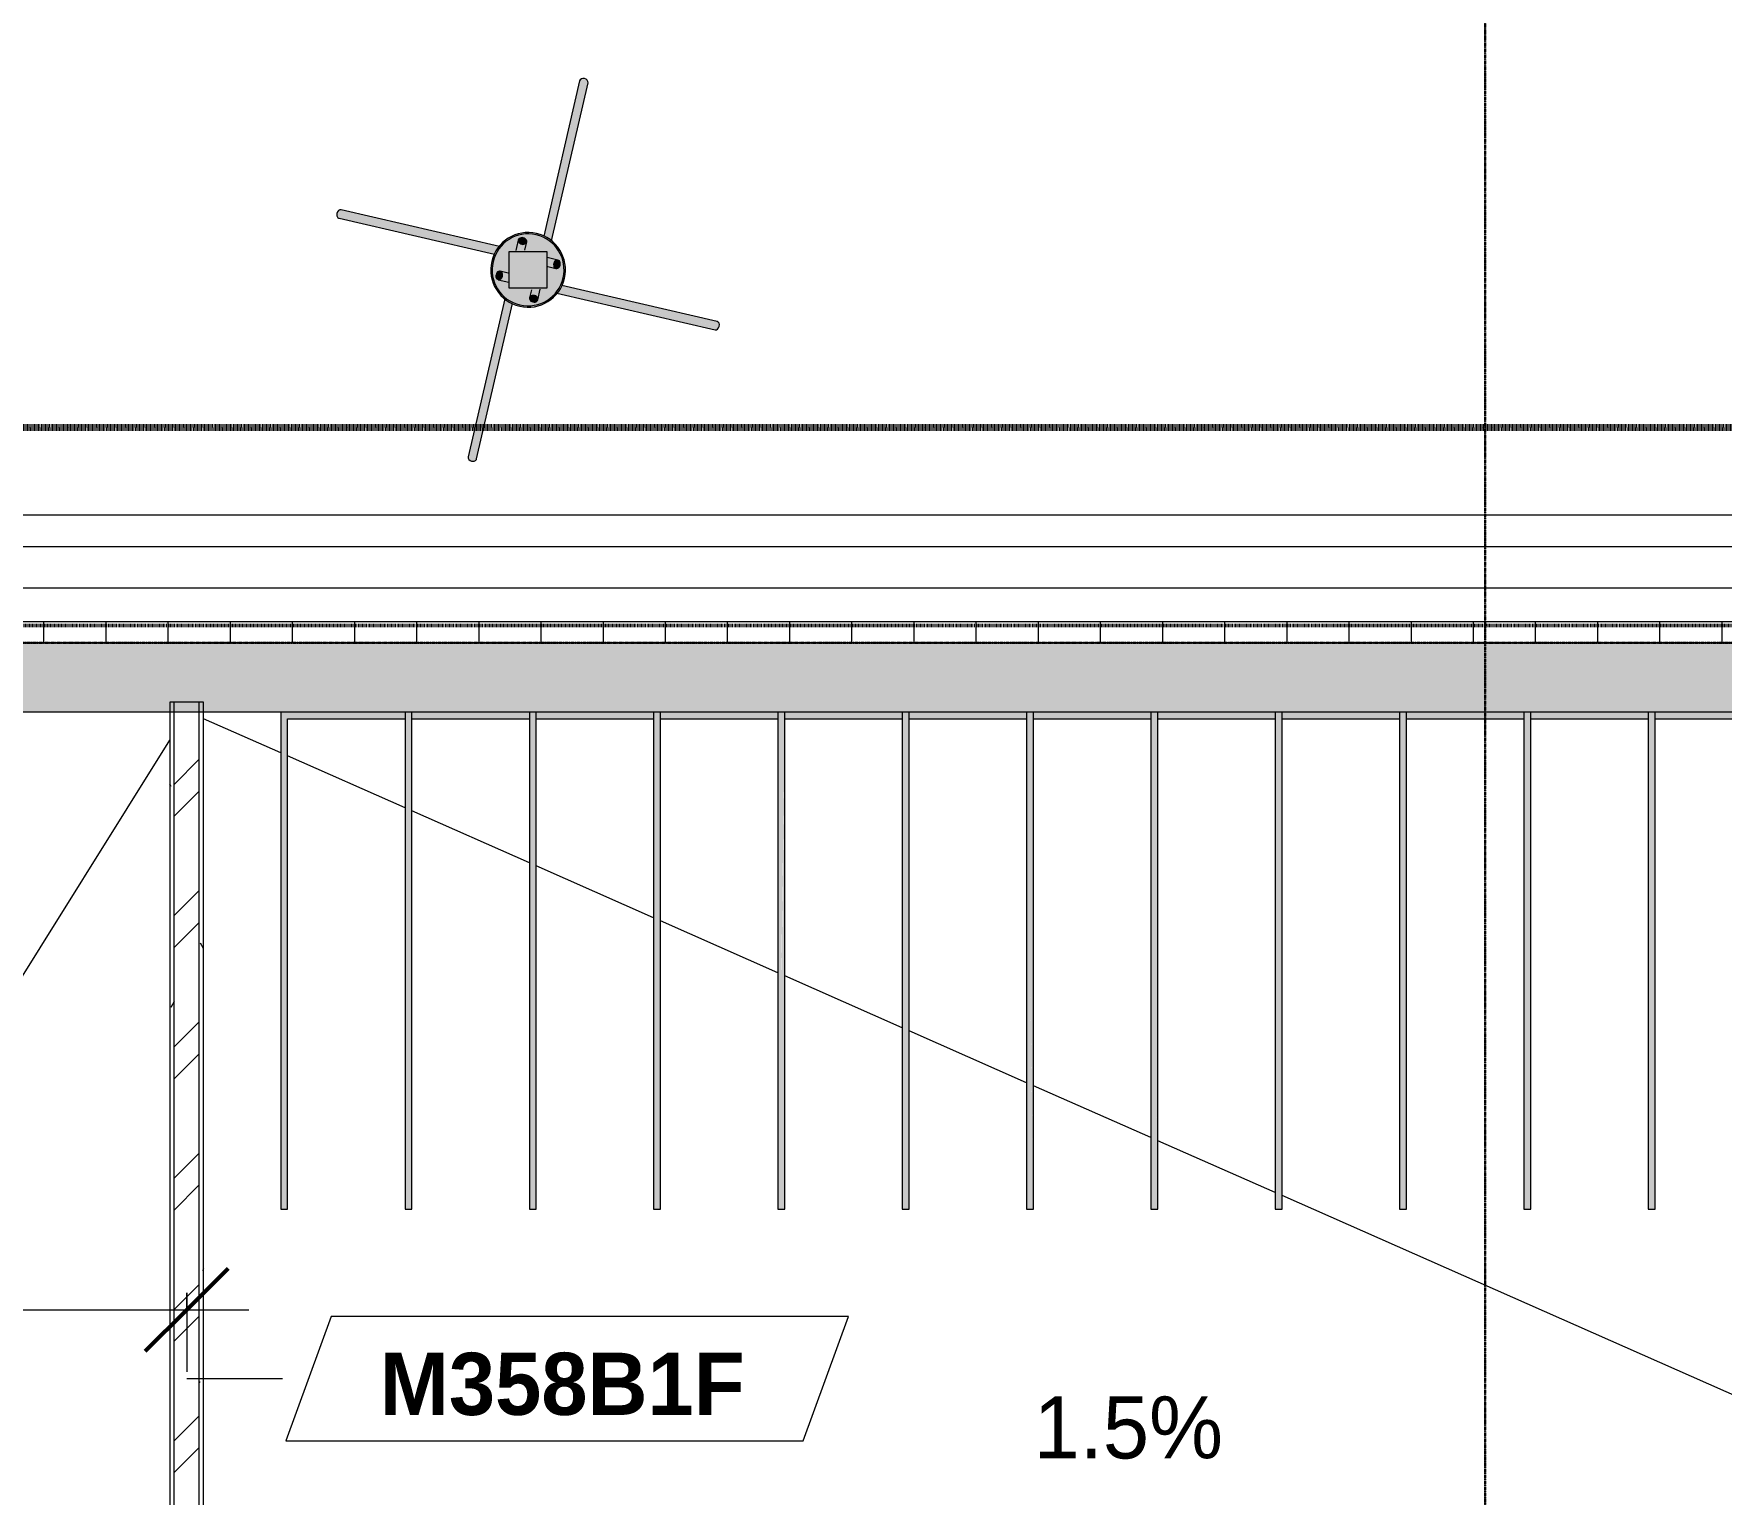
# Model space of a CAD drawing. Header units: inches. Extents: x -4218 to -1814, y 9767 to 12426.
# Drawn here: x -3691.5 to -3447.1, y 11963.9 to 12175.4 of the extents above; entities that cross this region are included whole.
import ezdxf

# ---------------------------------------------------------------- set-up
doc = ezdxf.new("R2010")
doc.units = ezdxf.units.IN
doc.header["$MEASUREMENT"] = 0
for name, pattern in [('Dash 1_16_', [0.125, 0.0625, -0.0625]), ('Double Dash 3_8_', [1, 0.375, -0.125, 0.125, -0.125, 0.125, -0.125]), ('Grid Line 1_2_', [0.875, 0.5, -0.125, 0.125, -0.125]), ('Grid Line 1_2__2_', [0.875, 0.5, -0.125, 0.125, -0.125])]:
    doc.linetypes.add(name, pattern=pattern)
for name, color, linetype, lineweight in [('0-1', 7, 'Continuous', 5), ('0-2', 7, 'Continuous', 9), ('0-3', 170, 'Double Dash 3_8_', 50), ('0-5', 55, 'Continuous', 9), ('A-ANNO-DIMS', 211, 'Continuous', 9), ('A-ANNO-DIMS-1', 211, 'Continuous', 30), ('A-ANNO-DIMS-96', 211, 'Continuous', 9), ('A-FLOR-1', 9, 'Continuous', 13), ('A-GENM', 5, 'Continuous', 9), ('A-WALL', 113, 'Continuous', 13), ('A-WALL-IDEN', 211, 'Continuous', 9), ('A-WALL-PATT-1', 53, 'Continuous', 9), ('A-WALL-PATT-2', 55, 'Continuous', 9), ('A-WALL-PATT-5', 111, 'Continuous', 9), ('C-PROP-LINE-2', 170, 'Dash 1_16_', 50), ('G-ANNO-DIMS', 111, 'Continuous', 9), ('I-WALL-3', 2, 'Continuous', 9), ('S-FNDN-5', 7, 'Continuous', 9), ('S-FNDN-7', 31, 'Continuous', 9), ('S-GRID-1', 1, 'Grid Line 1_2_', 9), ('S-GRID-2', 1, 'Grid Line 1_2__2_', 30)]:
    doc.layers.add(name, color=color, linetype=linetype, lineweight=lineweight)
doc.styles.add('Century Gothic', font='ufonts.com_century-gothic.ttf', dxfattribs={"height": 9})
doc.styles.add('Century Gothic_B', font='GOTHICB.TTF', dxfattribs={"height": 9})
doc.dimstyles.new('OD__1_16__Tol__', dxfattribs={"dimscale": 12, "dimtxt": 9.397514, "dimasz": 1, "dimexe": 0.75, "dimexo": 0.5, "dimgap": 0.125, "dimtad": 1, "dimdec": 4, "dimrnd": 0.0625, "dimzin": 3, "dimdsep": 46, "dimlunit": 4, "dimtxsty": 'Century Gothic_B', "dimblk1": 'OBLIQUE', "dimblk2": 'OBLIQUE', "dimsah": 1, "dimcen": 0.09, "dimdle": 0.75, "dimazin": 0, "dimtfac": 1, "dimtdec": 4, "dimtix": 1, "dimtmove": 0, "dimatfit": 3, "dimfxl": 1, "dimtvp": 1, "dimtfill": 1, "dimfrac": 2, "dimtolj": 1, "dimtzin": 0, "dimlwd": 30, "dimlwe": 30, "dimarcsym": 2})
doc.dimstyles.new('OD___00_FT_', dxfattribs={"dimscale": 12, "dimtxt": 9.397514, "dimasz": 1, "dimexe": 0.75, "dimexo": 0.5, "dimgap": 0.125, "dimtad": 1, "dimlfac": 0.083333, "dimrnd": 0.01, "dimzin": 0, "dimdsep": 46, "dimtxsty": 'Century Gothic', "dimblk1": 'OBLIQUE', "dimblk2": 'OBLIQUE', "dimsah": 1, "dimcen": 0.09, "dimdle": 0.75, "dimazin": 0, "dimtfac": 1, "dimtdec": 4, "dimtix": 1, "dimtmove": 0, "dimatfit": 3, "dimfxl": 1, "dimtvp": 1, "dimtfill": 1, "dimtolj": 1, "dimtzin": 0, "dimarcsym": 2})
pattern_1 = [(0, (0, 0), (30.72, 7.68), [1.267, -21.773, 1.267, -21.773, -122.88]), (0, (0, 0), (30.72, 7.68), [-46.08, 1.267, -44.813, 1.267, -21.773, -53.76]), (0, (0, 0), (30.72, 7.68), [-115.2, 1.267, -14.093, 1.267, -37.133]), (120, (11.52, 3.84), (-22.011075, 22.7643004), [1.267, -21.773, 1.267, -21.773, -122.88]), (120, (11.52, 3.84), (-22.011075, 22.7643004), [-46.08, 1.267, -44.813, 1.267, -21.773, -53.76]), (120, (11.52, 3.84), (-22.011075, 22.7643004), [-115.2, 1.267, -14.093, 1.267, -37.133]), (240, (15.36, 19.2), (-8.708925, -30.4443004), [1.267, -21.773, 1.267, -21.773, -122.88]), (240, (15.36, 19.2), (-8.708925, -30.4443004), [-46.08, 1.267, -44.813, 1.267, -21.773, -53.76]), (240, (15.36, 19.2), (-8.708925, -30.4443004), [-115.2, 1.267, -14.093, 1.267, -37.133])]

# ---------------------------------------------------------------- blocks, each defined once
blk = doc.blocks.new('Basic Wall _ 3_ XPS - ___-2578962-FLOOR PLAN - BASEMENT')
at = {"layer": 'S-FNDN-5'}
for p, q in [((-3847.82, 12105.69), (-3144.32, 12105.69)), ((-3843.24, 12101.1), (-3144.32, 12101.1)), ((-3837.27, 12095.13), (-3144.32, 12095.13))]:
    blk.add_line(p, q, dxfattribs=at)
blk = doc.blocks.new('Family - ___-2835860-FLOOR PLAN - BASEMENT')
at = {"layer": 'C-PROP-LINE-2'}
blk.add_line((-2638.11, 12118.09), (-3860.72, 12118.09), dxfattribs=at)
blk = doc.blocks.new('Family - ___-2835903-FLOOR PLAN - BASEMENT')
at = {"layer": 'C-PROP-LINE-2'}
blk.add_line((-2096.82, 12089.69), (-3831.82, 12089.69), dxfattribs=at)
blk = doc.blocks.new('Family - ___-2835932-FLOOR PLAN - BASEMENT')
at = {"layer": 'C-PROP-LINE-2'}
blk.add_line((-2067.92, 12118.59), (-3860.72, 12118.59), dxfattribs=at)
blk = doc.blocks.new('CTR - 1st Phase - Shell_rvt-1-FLOOR PLAN - BASEMENT')
at = {"layer": 'A-WALL-PATT-1'}
h = blk.add_hatch(dxfattribs=at)
h.set_pattern_fill('FP_1', color=256, style=0, pattern_type=2)
h.set_pattern_definition([(0, (0, 0), (0, 9), []), (90, (0, 0), (-9, 6e-16), [])])
h.paths.add_polyline_path([(-2838.32, 12087.19), (-2838.32, 12090.19), (-3829.32, 12090.19), (-3829.32, 12087.19), (-2856.39, 12087.19)], flags=0)
h.paths.add_polyline_path([(-2653.8, 12087.19), (-1940.32, 12087.19), (-1940.32, 12090.19), (-2694.32, 12090.19), (-2694.32, 12087.19)], flags=0)
at = {"layer": 'A-FLOR-1'}
for p, q in [((-3655.71, 12071.23), (-3666.89, 12076.17)), ((-3743.69, 11958.05), (-3671.76, 12073.08)), ((-3637.71, 12063.27), (-3654.71, 12070.79)), ((-3619.71, 12055.32), (-3636.71, 12062.83)), ((-3601.71, 12047.36), (-3618.71, 12054.87)), ((-3583.71, 12039.4), (-3600.71, 12046.92)), ((-3565.71, 12031.45), (-3582.71, 12038.96)), ((-3547.71, 12023.49), (-3564.71, 12031.01)), ((-3529.71, 12015.54), (-3546.71, 12023.05)), ((-3511.71, 12007.58), (-3528.71, 12015.09)), ((-3414.23, 11964.49), (-3510.71, 12007.14))]:
    blk.add_line(p, q, dxfattribs=at)
at = {"layer": 'S-FNDN-5'}
for p, q in [((-2838.32, 12090.19), (-3829.32, 12090.19)), ((-3829.32, 12087.19), (-2838.32, 12087.19))]:
    blk.add_line(p, q, dxfattribs=at)
at = {"layer": 'S-GRID-1'}
blk.add_line((-3481.32, 9836.18), (-3481.32, 12376.79), dxfattribs=at)
at = {"layer": '0-2'}
blk.add_blockref('Basic Wall _ 3_ XPS - ___-2578962-FLOOR PLAN - BASEMENT', (0, 0), dxfattribs=at)
at = {"layer": '0-3'}
for name in ['Family - ___-2835932-FLOOR PLAN - BASEMENT', 'Family - ___-2835860-FLOOR PLAN - BASEMENT', 'Family - ___-2835903-FLOOR PLAN - BASEMENT']:
    blk.add_blockref(name, (0, 0), dxfattribs=at)
blk = doc.blocks.new('316600 - Special Foundations - Diamond Pier - Generic - 316600 - Special Foundations - Diamond Pier - Generic-V34-FLOOR PLAN - BASEMENT')
at = {"layer": 'S-FNDN-7'}
h = blk.add_hatch(color=256, dxfattribs=at)
h.paths.add_polyline_path([(0.2, -4.04), (0.34, -3.82), (0.6, -3.7), (0.92, -3.71), (1.09, -2.99), (0.75, -3.05), (0.48, -3.22), (0.34, -3.45), (0.23, -3.92)], flags=0)
h.paths.add_polyline_path([(2.83, 4.55), (8.18, 27.69), (7.84, 27.69), (7.6, 27.58), (7.46, 27.36), (2.28, 4.86), (2.72, 4.61)], flags=0)
h = blk.add_hatch(color=256, dxfattribs=at)
h.paths.add_polyline_path([(1.42, -4.32), (1.63, -3.32), (1.52, -3.12), (1.4, -3.04), (1.09, -2.99), (0.92, -3.71), (1.21, -3.84), (1.39, -4.07), (1.43, -4.19)], flags=0)
h.paths.add_polyline_path([(3.39, 4.19), (8.69, 27.21), (8.58, 27.45), (8.33, 27.64), (8.18, 27.69), (2.83, 4.55), (3.38, 4.2)], flags=0)
h = blk.add_hatch(color=256, dxfattribs=at)
h.paths.add_polyline_path([(3.71, 0.92), (3.84, 1.21), (4.07, 1.39), (4.32, 1.42), (3.3, 1.63), (3.18, 1.59), (3.04, 1.42), (2.99, 1.25), (3.01, 1.08), (3.69, 0.93)], flags=0)
h.paths.add_polyline_path([(-4.57, 2.84), (-4.15, 3.38), (-27.21, 8.69), (-27.45, 8.58), (-27.64, 8.33), (-27.69, 8.18), (-4.71, 2.87)], flags=0)
h = blk.add_hatch(color=256, dxfattribs=at)
h.paths.add_polyline_path([(4.04, 0.2), (3.82, 0.34), (3.7, 0.6), (3.71, 0.92), (2.99, 1.09), (3.06, 0.75), (3.22, 0.48), (3.45, 0.34), (3.95, 0.22)], flags=0)
h.paths.add_polyline_path([(-4.87, 2.26), (-4.65, 2.73), (-4.57, 2.84), (-27.69, 8.18), (-27.69, 7.84), (-27.58, 7.6), (-27.36, 7.46), (-5.06, 2.31)], flags=0)
for points in [[(5.27, -1.22), (5.38, 0.43), (5.09, 1.84), (4.32, 3.24), (3.18, 4.36), (1.88, 5.06), (0.34, 5.38), (-1.1, 5.29), (-2.53, 4.78), (-3.86, 3.76), (-4.76, 2.52), (-5.23, 1.21), (-5.06, 1.21), (-4.47, 2.65), (-3.51, 3.82), (-2.44, 4.61), (-1.04, 5.11), (0.46, 5.19), (1.88, 4.86), (3.27, 4.04), (4.21, 3.07), (4.91, 1.76), (5.2, 0.3), (5.08, -1.17), (5.23, -1.21)], [(1.67, -2.62), (2.77, -2.59), (2.77, 2.62), (-2.77, 2.59), (-2.77, -2.62), (1.63, -2.62)], [(-0.76, 3.69), (-0.46, 3.75), (-0.25, 3.94), (-0.2, 4.04), (-0.25, 4.31), (-0.31, 4.41), (-0.62, 4.61), (-0.95, 4.65), (-1.17, 4.61), (-1.37, 4.43), (-1.42, 4.17), (-1.32, 3.95), (-0.96, 3.73), (-0.77, 3.69)], [(-0.46, -5.39), (1.21, -5.25), (2.53, -4.78), (3.86, -3.76), (4.76, -2.52), (5.23, -1.21), (5.06, -1.21), (4.47, -2.65), (3.51, -3.82), (2.44, -4.61), (0.92, -5.11), (-0.44, -5.19), (-1.88, -4.86), (-3.27, -4.04), (-4.21, -3.07), (-4.91, -1.76), (-5.2, -0.3), (-5.08, 1.17), (-5.27, 1.21), (-5.38, -0.43), (-5.09, -1.84), (-4.32, -3.24), (-3.18, -4.36), (-1.88, -5.06), (-0.47, -5.39)], [(4.16, 0.2), (4.41, 0.31), (4.51, 0.42), (4.66, 0.82), (4.64, 0.97), (4.61, 1.17), (4.43, 1.37), (4.32, 1.42), (4.02, 1.37), (3.92, 1.28), (3.75, 1.01), (3.7, 0.69), (3.81, 0.36), (3.88, 0.3), (4.1, 0.2)], [(-4.19, -1.43), (-3.95, -1.32), (-3.75, -1.03), (-3.69, -0.76), (-3.76, -0.44), (-3.97, -0.23), (-4.07, -0.21), (-4.32, -0.25), (-4.43, -0.33), (-4.61, -0.62), (-4.65, -0.92), (-4.61, -1.17), (-4.38, -1.39), (-4.21, -1.43)], [(0.87, -4.66), (1.21, -4.57), (1.39, -4.38), (1.42, -4.32), (1.38, -4.04), (1.28, -3.92), (0.96, -3.73), (0.76, -3.69), (0.46, -3.75), (0.25, -3.94), (0.2, -4.04), (0.25, -4.32), (0.42, -4.51), (0.84, -4.66)]]:
    blk.add_hatch(color=256, dxfattribs=at).paths.add_polyline_path(points, flags=0)
h = blk.add_hatch(color=256, dxfattribs=at)
h.paths.add_polyline_path([(5.08, -1.17), (5.2, 0.3), (4.91, 1.76), (4.19, 3.09), (3.07, 4.19), (1.88, 4.86), (0.34, 5.19), (-1.17, 5.06), (-2.44, 4.61), (-3.71, 3.63), (-4.58, 2.46), (-5.08, 1.17), (-2.77, 0.64), (-2.77, 2.62), (2.77, 2.62), (2.77, -0.64), (4.73, -1.09)], flags=0)
h.paths.add_polyline_path([(4.16, 0.2), (3.82, 0.25), (3.32, 0.39), (3.12, 0.6), (3.02, 0.92), (2.99, 1.25), (3.09, 1.52), (3.22, 1.61), (3.3, 1.63), (3.63, 1.58), (4.43, 1.37), (4.61, 1.17), (4.66, 0.82), (4.64, 0.71), (4.43, 0.33), (4.29, 0.23), (4.19, 0.21)], flags=0)
h.paths.add_polyline_path([(-1.09, 2.99), (-1.4, 3.04), (-1.59, 3.21), (-1.62, 3.44), (-1.58, 3.63), (-1.37, 4.43), (-1.17, 4.61), (-0.84, 4.66), (-0.55, 4.59), (-0.25, 4.31), (-0.23, 4.29), (-0.23, 3.92), (-0.39, 3.32), (-0.6, 3.12), (-0.92, 3.01), (-1.08, 2.99)], flags=0)
h = blk.add_hatch(color=256, dxfattribs=at)
h.paths.add_polyline_path([(-8.18, -27.69), (-2.83, -4.55), (-3.39, -4.19), (-8.69, -27.21), (-8.58, -27.45), (-8.33, -27.64)], flags=0)
h.paths.add_polyline_path([(-1.09, 2.99), (-0.92, 3.71), (-1.21, 3.84), (-1.39, 4.07), (-1.42, 4.31), (-1.63, 3.32), (-1.52, 3.12), (-1.4, 3.04), (-1.18, 2.99)], flags=0)
h = blk.add_hatch(color=256, dxfattribs=at)
h.paths.add_polyline_path([(-8.02, -27.71), (-7.72, -27.65), (-7.51, -27.48), (-7.43, -27.21), (-2.28, -4.86), (-2.83, -4.55), (-8.18, -27.69)], flags=0)
h.paths.add_polyline_path([(-1.09, 2.99), (-0.75, 3.05), (-0.48, 3.22), (-0.34, 3.45), (-0.25, 3.92), (-0.46, 3.75), (-0.76, 3.69), (-0.92, 3.71), (-1.07, 3.05)], flags=0)
h = blk.add_hatch(color=256, dxfattribs=at)
h.paths.add_polyline_path([(-0.44, -5.19), (1.07, -5.09), (2.44, -4.61), (3.67, -3.69), (4.58, -2.46), (5.08, -1.17), (2.77, -0.64), (2.77, -2.62), (-2.77, -2.62), (-2.77, 0.64), (-5.08, 1.17), (-5.2, -0.3), (-4.91, -1.76), (-4.19, -3.09), (-3.07, -4.19), (-1.88, -4.86), (-0.85, -5.1)], flags=0)
h.paths.add_polyline_path([(0.87, -4.66), (0.6, -4.6), (0.34, -4.44), (0.23, -4.29), (0.23, -3.92), (0.39, -3.32), (0.6, -3.12), (0.92, -3.01), (1.25, -3), (1.52, -3.12), (1.63, -3.32), (1.58, -3.63), (1.37, -4.43), (1.17, -4.61), (0.89, -4.66)], flags=0)
h.paths.add_polyline_path([(-3.3, -1.63), (-3.63, -1.58), (-4.43, -1.37), (-4.61, -1.17), (-4.65, -0.82), (-4.59, -0.55), (-4.32, -0.25), (-4.19, -0.22), (-3.92, -0.23), (-3.32, -0.39), (-3.12, -0.6), (-3.02, -0.92), (-2.99, -1.25), (-3.09, -1.52), (-3.22, -1.61), (-3.3, -1.63)], flags=0)
h = blk.add_hatch(color=256, dxfattribs=at)
h.paths.add_polyline_path([(27.21, -8.69), (27.45, -8.58), (27.64, -8.33), (27.69, -8.18), (4.57, -2.84), (4.15, -3.38), (27.08, -8.68)], flags=0)
h.paths.add_polyline_path([(-3.3, -1.63), (-3.18, -1.59), (-3.04, -1.42), (-2.99, -1.25), (-3.01, -1.08), (-3.71, -0.92), (-3.84, -1.21), (-4.07, -1.39), (-4.32, -1.42), (-3.43, -1.63)], flags=0)
h = blk.add_hatch(color=256, dxfattribs=at)
h.paths.add_polyline_path([(27.69, -8.18), (27.69, -7.84), (27.58, -7.6), (27.36, -7.46), (4.86, -2.28), (4.65, -2.73), (4.57, -2.84), (8.58, -3.76)], flags=0)
h.paths.add_polyline_path([(-2.99, -1.09), (-3.06, -0.75), (-3.22, -0.48), (-3.45, -0.34), (-3.92, -0.25), (-3.75, -0.46), (-3.69, -0.76), (-3.71, -0.92), (-2.99, -1.09)], flags=0)
at = {"layer": 'S-FNDN-5'}
for p, q in [((7.46, 27.36), (2.26, 4.87)), ((3.39, 4.19), (8.68, 27.08)), ((-27.36, 7.46), (-4.87, 2.26)), ((-4.15, 3.38), (-27.08, 8.68)), ((2.77, 2.62), (-2.77, 2.62)), ((-2.77, 2.62), (-2.77, -2.62)), ((-1.42, 4.32), (-1.77, 2.8)), ((-0.47, 2.87), (-0.2, 4.04)), ((2.77, -2.62), (2.77, 2.62)), ((4.32, 1.42), (2.77, 1.78)), ((2.88, 0.47), (4.04, 0.2)), ((-4.32, -1.42), (-2.77, -1.78)), ((-2.88, -0.47), (-4.04, -0.2)), ((27.36, -7.46), (4.87, -2.26)), ((-3.39, -4.19), (-8.68, -27.08)), ((-7.46, -27.36), (-2.26, -4.87)), ((-2.77, -2.62), (2.77, -2.62)), ((0.47, -2.87), (0.2, -4.04)), ((1.42, -4.32), (1.77, -2.8)), ((4.15, -3.38), (27.08, -8.68))]:
    blk.add_line(p, q, dxfattribs=at)
for radius, start, end in [(5.41, 346.9807, 166.9807), (5.21, 346.9807, 166.9807), (5.41, 166.9807, 346.9807), (5.21, 166.9807, 346.9807)]:
    blk.add_arc((0, 0), radius, start, end, dxfattribs=at)
for centre, major_axis, start_param, end_param in [((8.07, 27.22), (-0.609, 0.141), 4.712389, 6.283185), ((8.07, 27.22), (-0.609, 0.141), 3.141593, 4.712389), ((-27.22, 8.07), (0.141, 0.609), 1.570796, 3.141593), ((-27.22, 8.07), (0.141, 0.609), 0, 1.570796), ((-0.81, 4.18), (-0.609, 0.141), 4.712389, 7.853982), ((-0.81, 4.18), (-0.609, 0.141), 1.570796, 4.712389), ((4.18, 0.81), (0.141, 0.609), 1.570796, 4.712389), ((4.18, 0.81), (0.141, 0.609), 4.712389, 7.853982), ((-4.18, -0.81), (0.141, 0.609), 1.570796, 4.712389), ((-4.18, -0.81), (0.141, 0.609), 4.712389, 7.853982), ((0.81, -4.18), (-0.609, 0.141), 4.712389, 7.853982), ((0.81, -4.18), (-0.609, 0.141), 1.570796, 4.712389), ((27.22, -8.07), (0.141, 0.609), 3.141593, 4.712389), ((27.22, -8.07), (0.141, 0.609), 4.712389, 6.283185), ((-8.07, -27.22), (-0.609, 0.141), 0, 1.570796), ((-8.07, -27.22), (-0.609, 0.141), 1.570796, 3.141593)]:
    blk.add_ellipse(centre, major_axis=major_axis, ratio=0.764544, start_param=start_param, end_param=end_param, dxfattribs=at)
blk = doc.blocks.new('CTR - 1st Phase - Structure_rvt-1-FLOOR PLAN - BASEMENT')
at = {"layer": 'A-WALL-PATT-2'}
h = blk.add_hatch(dxfattribs=at)
h.set_pattern_fill('FP_2', color=256, style=0, pattern_type=2)
h.set_pattern_definition([(50, (0, 0), (27.5427, -2.40992), [2.88, -31.68]), (355, (0, 0), (-5.327844, 28.884266), [2.304, -25.344]), (100.451, (2.295, -0.2), (22.215316, 26.47393), [2.448, -26.924]), (46.184, (0, 7.68), (40.981875, -6.35642), [4.32, -47.52]), (96.636, (3.415, 7.15), (35.89075, 37.40619), [3.671, -40.386]), (351.184, (0, 7.68), (35.89097, 37.40622), [3.456, -38.016]), (21, (3.84, 5.76), (22.921036, -15.46073), [2.88, -31.68]), (326, (3.84, 5.76), (9.34353, 27.84574), [2.304, -25.344]), (71.451, (5.75, 4.472), (32.26477, 12.38442), [2.448, -26.924]), (37.5, (0, 0), (0.466855, 12.782707), [1.267, -23.77, 1.267, -24.461, -25.44]), (37.5, (0, 0), (0.466855, 12.782707), [-50.765, 1.267, -24.173]), (7.5, (0, 0), (10.10159, 15.14509), [1.267, -13.402, 1.267, -23.194, -9.696]), (7.5, (0, 0), (10.10159, 15.14509), [-39.13, 1.267, -8.429]), (327.5, (-8.563, 0), (20.499161, -0.86578), [1.267, -8.333, 1.267, -28.685, -39.744]), (327.5, (-8.563, 0), (20.499161, -0.86578), [-39.552, 1.267, -38.477]), (317.5, (-12.403, 0), (22.39478, 3.844288), [1.267, -11.213, 1.267, -18.624, -28.224]), (317.5, (-12.403, 0), (22.39478, 3.844288), [-32.371, 1.267, -26.957])])
h.paths.add_polyline_path([(-3829.32, 12077.19), (-2838.32, 12077.19), (-2838.32, 12087.19), (-3829.32, 12087.19), (-3829.32, 12082.72)], flags=0)
h.paths.add_polyline_path([(-2694.32, 12077.19), (-1953.32, 12077.19), (-1953.32, 12087.19), (-2694.32, 12087.19)], flags=0)
at = {"layer": 'S-FNDN-5'}
for p, q in [((-2838.32, 12087.19), (-3829.32, 12087.19)), ((-3819.32, 12077.19), (-3011.14, 12077.19))]:
    blk.add_line(p, q, dxfattribs=at)
at = {"layer": 'S-GRID-2'}
for p, q in [((-3481.32, 9772.61), (-3481.32, 12247.5)), ((-1814.21, 12087.19), (-4076.95, 12087.19))]:
    blk.add_line(p, q, dxfattribs=at)
at = {"layer": '0-5'}
blk.add_blockref('316600 - Special Foundations - Diamond Pier - Generic - 316600 - Special Foundations - Diamond Pier - Generic-V34-FLOOR PLAN - BASEMENT', (-3619.89, 12141.17), dxfattribs=at)
blk = doc.blocks.new('Parking_Stall_Multiple - BIKE-2100173-FLOOR PLAN - BASEMENT')
at = {"layer": 'A-GENM'}
h = blk.add_hatch(color=256, dxfattribs=at)
h.paths.add_polyline_path([(72, 217), (1, 217), (36.5, 216.5)], flags=0)
h.paths.add_polyline_path([(72, 198), (72, 199), (36.5, 198.5), (1, 199), (0, 198), (33.95, 198)], flags=0)
h.paths.add_polyline_path([(0, 216), (1, 217), (0, 217), (0.05, 216.95)], flags=0)
h.paths.add_polyline_path([(0, 199), (0, 198), (0.05, 198.95)], flags=0)
h.paths.add_polyline_path([(1, 216), (0, 215.99), (0, 199), (1, 199)], flags=0)
h = blk.add_hatch(color=256, dxfattribs=at)
h.paths.add_polyline_path([(72, 199), (1, 199), (36.5, 198.5)], flags=0)
h.paths.add_polyline_path([(72, 180), (72, 181), (36.5, 180.5), (1, 181), (0, 180), (33.95, 180)], flags=0)
h.paths.add_polyline_path([(0, 198), (1, 199), (0, 199), (0.05, 198.95)], flags=0)
h.paths.add_polyline_path([(1, 198), (0, 197.99), (0, 181), (1, 181), (1, 191.53)], flags=0)
h = blk.add_hatch(color=256, dxfattribs=at)
h.paths.add_polyline_path([(72, 181), (1, 181), (36.5, 180.5)], flags=0)
h.paths.add_polyline_path([(72, 162), (72, 163), (36.5, 162.5), (1, 163), (0, 162), (33.95, 162)], flags=0)
h.paths.add_polyline_path([(0, 180), (1, 181), (0, 181)], flags=0)
h.paths.add_polyline_path([(0, 163), (0, 162), (0.05, 162.95)], flags=0)
h.paths.add_polyline_path([(1, 180), (0, 179.99), (0, 163), (1, 163)], flags=0)
h = blk.add_hatch(color=256, dxfattribs=at)
h.paths.add_polyline_path([(72, 163), (1, 163), (36.5, 162.5)], flags=0)
h.paths.add_polyline_path([(72, 144), (72, 145), (36.5, 144.5), (1, 145), (0, 144), (69.61, 144)], flags=0)
h.paths.add_polyline_path([(0, 162), (1, 163), (0, 163), (0.05, 162.95)], flags=0)
h.paths.add_polyline_path([(0, 145), (0, 144), (0.05, 144.95)], flags=0)
h.paths.add_polyline_path([(1, 162), (0, 161.99), (0, 145), (1, 145)], flags=0)
h = blk.add_hatch(color=256, dxfattribs=at)
h.paths.add_polyline_path([(72, 145), (1, 145), (36.5, 144.5), (70.04, 144.97)], flags=0)
h.paths.add_polyline_path([(72, 126), (72, 127), (36.5, 126.5), (1, 127), (0, 126), (61.65, 126)], flags=0)
h.paths.add_polyline_path([(0, 144), (1, 145), (0, 145), (0.05, 144.95)], flags=0)
h.paths.add_polyline_path([(1, 144), (0, 143.99), (0, 127), (1, 127)], flags=0)
h = blk.add_hatch(color=256, dxfattribs=at)
h.paths.add_polyline_path([(72, 127), (1, 127), (36.5, 126.5), (62.03, 126.86)], flags=0)
h.paths.add_polyline_path([(72, 108), (72, 109), (36.5, 108.5), (1, 109), (0, 108), (53.7, 108)], flags=0)
h.paths.add_polyline_path([(0, 126), (1, 127), (0, 127)], flags=0)
h.paths.add_polyline_path([(0, 109), (0, 108), (0.05, 108.95)], flags=0)
h.paths.add_polyline_path([(1, 126), (0, 125.99), (0, 109), (1, 109), (1, 124)], flags=0)
h = blk.add_hatch(color=256, dxfattribs=at)
h.paths.add_polyline_path([(72, 109), (1, 109), (36.5, 108.5), (54.03, 108.75)], flags=0)
h.paths.add_polyline_path([(72, 91), (36.5, 90.5), (1, 91), (0, 90), (72, 90)], flags=0)
h.paths.add_polyline_path([(0, 108), (1, 109), (0, 109), (0.05, 108.95)], flags=0)
h.paths.add_polyline_path([(1, 108), (0, 107.99), (0, 91), (1, 91)], flags=0)
h = blk.add_hatch(color=256, dxfattribs=at)
h.paths.add_polyline_path([(72, 91), (1, 91), (36.5, 90.5), (46.02, 90.63)], flags=0)
h.paths.add_polyline_path([(72, 73), (36.5, 72.5), (1, 73), (0, 72), (72, 72)], flags=0)
h.paths.add_polyline_path([(0, 90), (1, 91), (0, 91)], flags=0)
h.paths.add_polyline_path([(0, 73), (0, 72), (0.05, 72.95)], flags=0)
h.paths.add_polyline_path([(1, 90), (0, 89.99), (0, 73), (1, 73)], flags=0)
h = blk.add_hatch(color=256, dxfattribs=at)
h.paths.add_polyline_path([(72, 73), (1, 73), (38.02, 72.52)], flags=0)
h.paths.add_polyline_path([(72, 54), (72, 55), (36.5, 54.5), (1, 55), (0, 54), (33.95, 54)], flags=0)
h.paths.add_polyline_path([(0, 72), (1, 73), (0, 73), (0.05, 72.95)], flags=0)
h.paths.add_polyline_path([(0, 55), (0, 54), (0.05, 54.95)], flags=0)
h.paths.add_polyline_path([(1, 72), (0, 71.99), (0, 55), (1, 55), (1, 56.46)], flags=0)
h = blk.add_hatch(color=256, dxfattribs=at)
h.paths.add_polyline_path([(72, 55), (1, 55), (36.5, 54.5)], flags=0)
h.paths.add_polyline_path([(72, 36), (72, 37), (36.5, 36.5), (1, 37), (0, 36), (33.95, 36)], flags=0)
h.paths.add_polyline_path([(0, 54), (1, 55), (0, 55), (0.05, 54.95)], flags=0)
h.paths.add_polyline_path([(1, 54), (0, 53.99), (0, 37), (1, 37)], flags=0)
h = blk.add_hatch(color=256, dxfattribs=at)
h.paths.add_polyline_path([(72, 37), (1, 37), (36.5, 36.5)], flags=0)
h.paths.add_polyline_path([(72, 19), (36.5, 18.5), (1, 19), (0, 18), (72, 18)], flags=0)
h.paths.add_polyline_path([(0, 36), (1, 37), (0, 37)], flags=0)
h.paths.add_polyline_path([(0, 19), (0, 18), (0.05, 18.95)], flags=0)
h.paths.add_polyline_path([(1, 36), (0, 35.99), (0, 19), (1, 19)], flags=0)
h = blk.add_hatch(color=256, dxfattribs=at)
h.paths.add_polyline_path([(72, 19), (1, 19), (36.5, 18.5)], flags=0)
h.paths.add_polyline_path([(0, 18), (1, 19), (0, 19), (0.05, 18.95)], flags=0)
h.paths.add_polyline_path([(72, 1), (1, 1), (1, 18), (0, 17.99), (0, 0), (72, 0)], flags=0)
for p, q in [((1, 199), (1, 216)), ((72, 199), (0, 199)), ((0, 198), (72, 198)), ((72, 199), (1, 199)), ((1, 181), (1, 198)), ((1, 198), (72, 198)), ((72, 198), (72, 199)), ((72, 198), (72, 199)), ((72, 181), (0, 181)), ((72, 181), (1, 181)), ((72, 180), (72, 181)), ((72, 180), (72, 181)), ((0, 180), (72, 180)), ((1, 163), (1, 180)), ((1, 180), (72, 180)), ((72, 163), (0, 163)), ((0, 162), (72, 162)), ((72, 163), (1, 163)), ((1, 145), (1, 162)), ((1, 162), (72, 162)), ((72, 162), (72, 163)), ((72, 162), (72, 163)), ((72, 145), (0, 145)), ((72, 145), (1, 145)), ((72, 144), (72, 145)), ((72, 144), (72, 145)), ((0, 144), (72, 144)), ((1, 127), (1, 144)), ((1, 144), (72, 144)), ((72, 127), (0, 127)), ((0, 126), (72, 126)), ((72, 127), (1, 127)), ((1, 109), (1, 126)), ((1, 126), (72, 126)), ((72, 126), (72, 127)), ((72, 126), (72, 127)), ((72, 109), (0, 109)), ((0, 108), (72, 108)), ((72, 109), (1, 109)), ((1, 91), (1, 108)), ((1, 108), (72, 108)), ((72, 108), (72, 109)), ((72, 108), (72, 109)), ((72, 91), (0, 91)), ((72, 91), (1, 91)), ((72, 90), (72, 91)), ((72, 90), (72, 91)), ((0, 90), (72, 90)), ((1, 73), (1, 90)), ((1, 90), (72, 90)), ((72, 73), (0, 73)), ((0, 72), (72, 72)), ((72, 73), (1, 73)), ((1, 55), (1, 72)), ((1, 72), (72, 72)), ((72, 72), (72, 73)), ((72, 72), (72, 73)), ((72, 55), (0, 55)), ((0, 54), (72, 54)), ((72, 55), (1, 55)), ((1, 37), (1, 54)), ((1, 54), (72, 54)), ((72, 54), (72, 55)), ((72, 54), (72, 55)), ((72, 37), (0, 37)), ((72, 37), (1, 37)), ((72, 36), (72, 37)), ((72, 36), (72, 37)), ((0, 36), (72, 36)), ((1, 19), (1, 36)), ((1, 36), (72, 36)), ((72, 19), (0, 19)), ((0, 18), (72, 18)), ((72, 19), (1, 19)), ((1, 1), (1, 18)), ((1, 18), (72, 18)), ((72, 18), (72, 19)), ((72, 18), (72, 19)), ((72, 1), (1, 1)), ((72, 0), (72, 1)), ((0, 0), (72, 0))]:
    blk.add_line(p, q, dxfattribs=at)
blk = doc.blocks.new('Wall Tag - Arch Wall-633520-FLOOR PLAN - BASEMENT')
at = {"layer": 'A-WALL-IDEN'}
for p, q in [((-0.3561, 0.0937), (-0.4244, -0.0937)), ((0.4244, 0.0937), (-0.3561, 0.0937)), ((0.3561, -0.0937), (0.4244, 0.0937)), ((-0.4244, -0.0937), (0.3561, -0.0937))]:
    blk.add_line(p, q, dxfattribs=at)
blk = doc.blocks.new('DIMBLOCK36-FLOOR PLAN - BASEMENT')
at = {"layer": 'A-ANNO-DIMS-96', "lineweight": 50}
for p, q in [((-3829.32, 11990.61), (-3823.32, 11996.61)), ((-3669.32, 11990.61), (-3663.32, 11996.61)), ((-3829.32, 11990.61), (-3835.32, 11984.61)), ((-3669.32, 11990.61), (-3675.32, 11984.61))]:
    blk.add_line(p, q, dxfattribs=at)
at = {"layer": 'A-ANNO-DIMS-96'}
for p, q in [((-3829.32, 11993.09), (-3829.32, 11981.61)), ((-3829.32, 11990.61), (-3829.32, 11993.09)), ((-3669.32, 11993.09), (-3669.32, 11981.61)), ((-3669.32, 11990.61), (-3669.32, 11993.09)), ((-3838.32, 11990.61), (-3660.32, 11990.61))]:
    blk.add_line(p, q, dxfattribs=at)
at = {"layer": 'A-ANNO-DIMS-96', "color": 0, "insert": (-3765.06, 12003.64), "char_height": 9, "width": 37.7691, "attachment_point": 1, "line_spacing_factor": 0.984502, "style": 'Century Gothic', "bg_fill": 3, "box_fill_scale": 1.25, "bg_fill_color": 256, "bg_fill_true_color": 13158600, "bg_fill_transparency": 0}
blk.add_mtext('13.33', dxfattribs=at)
blk = doc.blocks.new('_Oblique')
at = {"color": 0, "linetype": 'ByBlock', "lineweight": -2}
blk.add_line((-0.5, -0.5), (0.5, 0.5), dxfattribs=at)
blk = doc.blocks.new('DIMBLOCK37-FLOOR PLAN - BASEMENT')
at = {"layer": 'A-ANNO-DIMS-1', "color": 0, "lineweight": 30, "transparency": 16777216}
for p, q in [((-3832.32, 12094.69), (-3832.32, 12367.57)), ((-2635.3, 12083.19), (-2635.3, 12367.57)), ((-3841.32, 12358.57), (-2626.3, 12358.57))]:
    blk.add_line(p, q, dxfattribs=at)
at = {"layer": 'Defpoints', "color": 0, "transparency": 16777216}
for p in [(-2635.3, 12358.57), (-3832.32, 12088.69), (-2635.3, 12077.19)]:
    blk.add_point(p, dxfattribs=at)
at = {"layer": 'A-ANNO-DIMS-1', "color": 0, "lineweight": 30, "transparency": 16777216, "xscale": 12, "yscale": 12, "zscale": 12, "rotation": 180}
blk.add_blockref('_Oblique', (-3832.32, 12358.57), dxfattribs=at)
at = {"layer": 'A-ANNO-DIMS-1', "color": 0, "lineweight": 30, "transparency": 16777216, "xscale": 12, "yscale": 12, "zscale": 12}
blk.add_blockref('_Oblique', (-2635.3, 12358.57), dxfattribs=at)
at = {"layer": 'A-ANNO-DIMS-1', "color": 0, "transparency": 16777216, "insert": (-3233.81, 12364.8), "char_height": 9, "attachment_point": 5, "style": 'Century Gothic_B', "bg_fill": 3, "box_fill_scale": 1.25, "bg_fill_color": 256, "bg_fill_true_color": 13158600, "bg_fill_transparency": 0}
blk.add_mtext('\\A1;99\'-9"', dxfattribs=at)
at = {"layer": 'A-ANNO-DIMS-1', "color": 0, "transparency": 16777216, "insert": (-3233.81, 12351.24), "char_height": 9, "attachment_point": 5, "style": 'Century Gothic_B', "bg_fill": 3, "box_fill_scale": 1.25, "bg_fill_color": 256, "bg_fill_true_color": 13158600, "bg_fill_transparency": 0}
blk.add_mtext('\\A1;[1197.0]', dxfattribs=at)
blk = doc.blocks.new('DIMBLOCK53-FLOOR PLAN - BASEMENT')
at = {"layer": 'A-ANNO-DIMS-1', "color": 0, "lineweight": 30, "transparency": 16777216}
for p, q in [((-3832.32, 12094.69), (-3832.32, 12322.37)), ((-1940.32, 12094.69), (-1940.32, 12322.37)), ((-3841.32, 12313.37), (-1931.32, 12313.37))]:
    blk.add_line(p, q, dxfattribs=at)
at = {"layer": 'Defpoints', "color": 0, "transparency": 16777216}
for p in [(-1940.32, 12313.37), (-3832.32, 12088.69), (-1940.32, 12088.69)]:
    blk.add_point(p, dxfattribs=at)
at = {"layer": 'A-ANNO-DIMS-1', "color": 0, "lineweight": 30, "transparency": 16777216, "xscale": 12, "yscale": 12, "zscale": 12, "rotation": 180}
blk.add_blockref('_Oblique', (-3832.32, 12313.37), dxfattribs=at)
at = {"layer": 'A-ANNO-DIMS-1', "color": 0, "lineweight": 30, "transparency": 16777216, "xscale": 12, "yscale": 12, "zscale": 12}
blk.add_blockref('_Oblique', (-1940.32, 12313.37), dxfattribs=at)
at = {"layer": 'A-ANNO-DIMS-1', "color": 0, "transparency": 16777216, "insert": (-2886.32, 12319.59), "char_height": 9, "attachment_point": 5, "style": 'Century Gothic_B', "bg_fill": 3, "box_fill_scale": 1.25, "bg_fill_color": 256, "bg_fill_true_color": 13158600, "bg_fill_transparency": 0}
blk.add_mtext('\\A1;157\'-8"', dxfattribs=at)
at = {"layer": 'A-ANNO-DIMS-1', "color": 0, "transparency": 16777216, "insert": (-2886.32, 12306.03), "char_height": 9, "attachment_point": 5, "style": 'Century Gothic_B', "bg_fill": 3, "box_fill_scale": 1.25, "bg_fill_color": 256, "bg_fill_true_color": 13158600, "bg_fill_transparency": 0}
blk.add_mtext('\\A1;[1892.0]', dxfattribs=at)

msp = doc.modelspace()

# ---------------------------------------------------------------- hatches: boundary and pattern name
at = {"layer": 'A-WALL-PATT-5'}
h = msp.add_hatch(dxfattribs=at)
h.set_pattern_fill('FP_5', color=256, style=0, pattern_type=2)
h.set_pattern_definition(pattern_1)
h.paths.add_polyline_path([(-3671.76124, 11826.1769), (-3671.13624, 11826.1769), (-3671.13624, 12077.1894), (-3671.76124, 12077.1894), (-3671.76124, 11845.10958)], flags=0)
h = msp.add_hatch(dxfattribs=at)
h.set_pattern_fill('FP_7', color=256, style=0, pattern_type=2)
h.set_pattern_definition([(45, (0, 0), (-9.503515, 9.503515), []), (45, (0, 14.4), (-9.503515, 9.503515), [])])
h.paths.add_polyline_path([(-3670.32374, 11826.1769), (-3667.51124, 11826.1769), (-3667.51124, 12077.1894), (-3671.13624, 12077.1894), (-3671.13624, 11826.1769)], flags=0)
h = msp.add_hatch(dxfattribs=at)
h.set_pattern_fill('FP_5', color=256, style=0, pattern_type=2)
h.set_pattern_definition(pattern_1)
h.paths.add_polyline_path([(-3667.51124, 11826.1769), (-3666.88624, 11826.1769), (-3666.88624, 11845.4394), (-3667.51124, 11845.4394), (-3667.51124, 11844.8144)], flags=0)
h.paths.add_polyline_path([(-3667.51124, 11848.9394), (-3666.88624, 11848.9394), (-3666.88624, 12077.1894), (-3667.51124, 12077.1894), (-3667.51124, 11849.5644)], flags=0)

# ---------------------------------------------------------------- linework, layer by layer
at = {"layer": 'A-WALL'}
for p, q in [((-3671.13624, 11826.1769), (-3671.13624, 12078.5894)), ((-3667.51124, 11826.1769), (-3667.51124, 12078.5894))]:
    msp.add_line(p, q, dxfattribs=at)
at = {"layer": 'A-WALL-IDEN'}
msp.add_line((-3669.32374, 11980.65141), (-3655.43607, 11980.65141), dxfattribs=at)
at = {"layer": 'I-WALL-3'}
for p, q in [((-3671.76124, 12078.5894), (-3671.76124, 11826.1769)), ((-3666.88624, 12078.5894), (-3671.76124, 12078.5894)), ((-3666.88624, 11849.5644), (-3666.88624, 12078.5894))]:
    msp.add_line(p, q, dxfattribs=at)

# ---------------------------------------------------------------- block references
at = {"layer": '0-1'}
for name in ['CTR - 1st Phase - Shell_rvt-1-FLOOR PLAN - BASEMENT', 'CTR - 1st Phase - Structure_rvt-1-FLOOR PLAN - BASEMENT']:
    msp.add_blockref(name, (0, 0), dxfattribs=at)
at = {"layer": 'A-GENM', "rotation": 269.9999999999967}
msp.add_blockref('Parking_Stall_Multiple - BIKE-2100173-FLOOR PLAN - BASEMENT', (-3655.70846, 12077.1894), dxfattribs=at)
at = {"layer": 'A-WALL-IDEN', "xscale": 95.99999999999994, "yscale": 95.99999999999994, "zscale": 95.99999999999994}
msp.add_blockref('Wall Tag - Arch Wall-633520-FLOOR PLAN - BASEMENT', (-3614.24095, 11980.65141), dxfattribs=at)

# ---------------------------------------------------------------- texts
at = {"layer": 'A-WALL-IDEN', "insert": (-3641.38793, 11984.39401), "char_height": 9, "width": 65.448, "attachment_point": 1, "style": 'Century Gothic_B'}
msp.add_mtext('M358B1F', dxfattribs=at)

# ---------------------------------------------------------------- next in the draw order: texts
at = {"layer": 'G-ANNO-DIMS', "insert": (-3546.70285, 11978.09076), "char_height": 9, "width": 32.0255812, "attachment_point": 1, "line_spacing_factor": 0.984502, "style": 'Century Gothic', "bg_fill": 3, "box_fill_scale": 1.25, "bg_fill_color": 256, "bg_fill_true_color": 13158600, "bg_fill_transparency": 0}
msp.add_mtext('1.5%', dxfattribs=at)

# ---------------------------------------------------------------- next in the draw order: dimensions: what is measured, and where the dimension line sits
at = {"layer": 'A-ANNO-DIMS'}
dim = msp.add_linear_dim(base=(-3669.32374, 11990.60511), p1=(-3829.32374, 11999.09039), p2=(-3669.32374, 11999.09039), dimstyle='OD___00_FT_', override={"dimpost": '<>', "dimfxl": 160}, dxfattribs=at)
dim.commit()
dim.dimension.update_dxf_attribs({"geometry": 'DIMBLOCK36-FLOOR PLAN - BASEMENT', "text_midpoint": (-3749.32374, 11996.83149)})
at = {"layer": 'A-ANNO-DIMS-1'}
dim = msp.add_linear_dim(base=(-2635.29874, 12358.57367), p1=(-3832.32374, 12088.6894), p2=(-2635.29874, 12077.1894), dimstyle='OD__1_16__Tol__', override={"dimpost": '<>\\X', "dimfxl": 1197.08024}, dxfattribs=at)
dim.commit()
dim.dimension.update_dxf_attribs({"geometry": 'DIMBLOCK37-FLOOR PLAN - BASEMENT', "text_midpoint": (-3233.81124, 12358.57367)})

# ---------------------------------------------------------------- next in the draw order: dimensions: what is measured, and where the dimension line sits
dim = msp.add_linear_dim(base=(-1940.32374, 12313.36512), p1=(-3832.32374, 12088.6894), p2=(-1940.32374, 12088.6894), dimstyle='OD__1_16__Tol__', override={"dimpost": '<>\\X', "dimfxl": 1892}, dxfattribs=at)
dim.commit()
dim.dimension.update_dxf_attribs({"geometry": 'DIMBLOCK53-FLOOR PLAN - BASEMENT', "text_midpoint": (-2886.32374, 12313.36512)})

doc.saveas('drawing.dxf')
